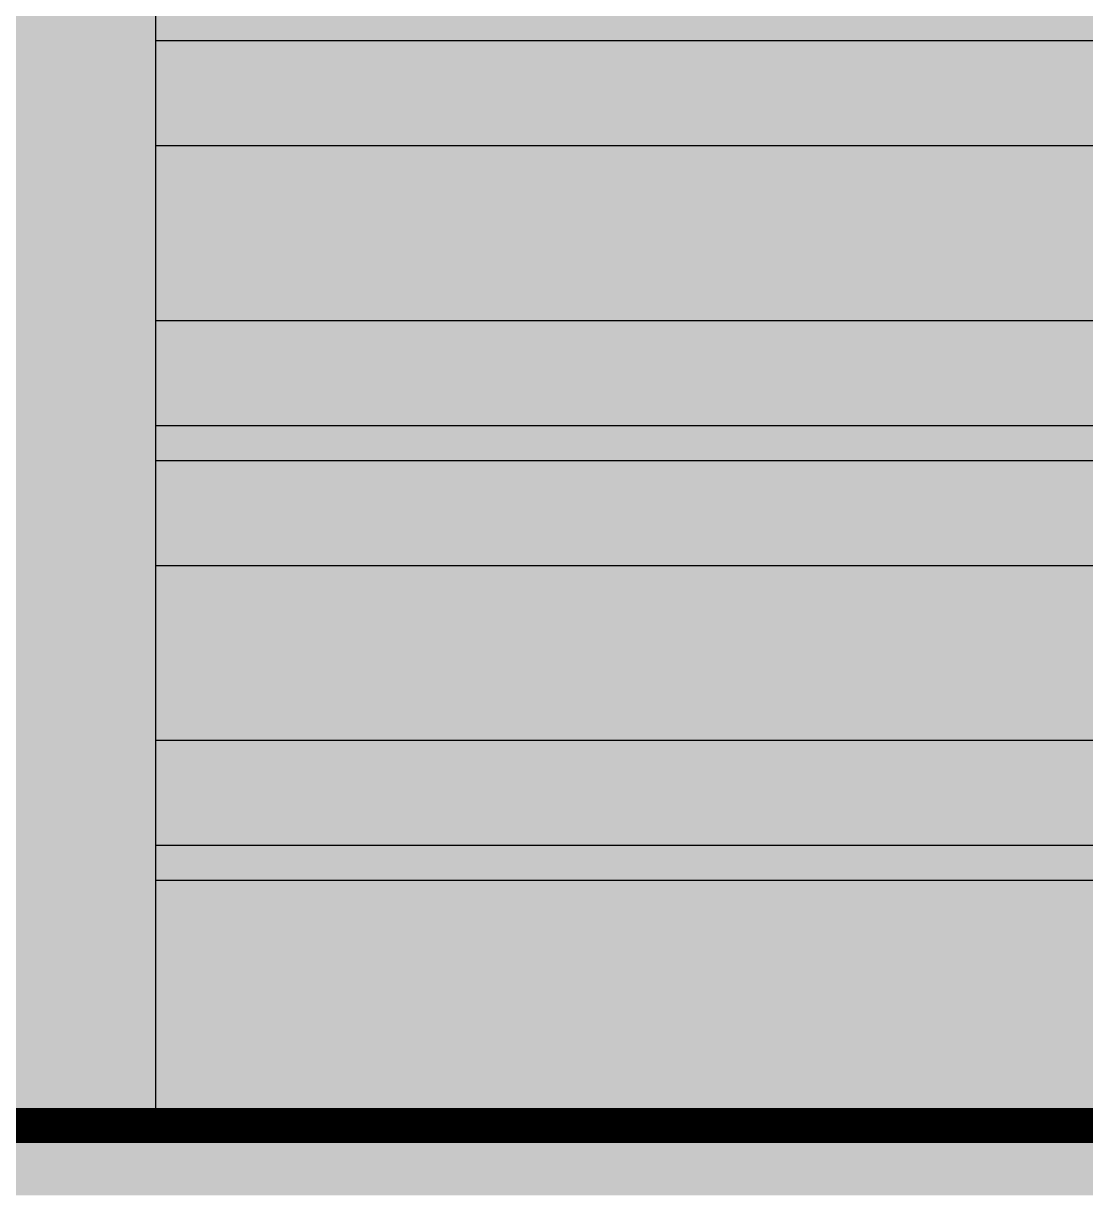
# Model space of a CAD drawing. Header units: metres. Extents: x 5916 to 6101, y 1788 to 1857.
# Drawn here: x 5971.551 to 5972.461, y 1792.235 to 1793.237 of the extents above; entities that cross this region are included whole.
import ezdxf

# ---------------------------------------------------------------- set-up
doc = ezdxf.new("R2010")
doc.units = ezdxf.units.M
doc.header["$LTSCALE"] = 0.02
for name, color, linetype in [('A-Cotas', 7, 'Continuous'), ('A-Paredes Externas', 3, 'Continuous'), ('A-Puertas', 7, 'Continuous')]:
    doc.layers.add(name, color=color, linetype=linetype)
doc.layers.add('A-FACIA', color=12, linetype='Continuous', lineweight=50)
doc.layers.add('A-PAREDES FRONTALES', color=7, linetype='Continuous', lineweight=30)

msp = doc.modelspace()

# ---------------------------------------------------------------- hatches: boundary and pattern name
at = {"layer": 'A-Cotas', "true_color": 0xf57a00}
h = msp.add_hatch(color=30, dxfattribs=at)
h.dxf.hatch_style = 1
h.paths.add_polyline_path([(5979.4782, 1793.2522), (5979.3782, 1793.2522), (5971.6644, 1793.2522), (5971.6644, 1793.2222), (5979.3782, 1793.2222), (5979.4782, 1793.2222)])
h = msp.add_hatch(color=30, dxfattribs=at)
h.dxf.hatch_style = 1
h.paths.add_polyline_path([(5979.4782, 1792.8922), (5979.3782, 1792.8922), (5971.6644, 1792.8922), (5971.6644, 1792.8622), (5979.3782, 1792.8622), (5979.4782, 1792.8622)])
h = msp.add_hatch(color=30, dxfattribs=at)
h.dxf.hatch_style = 1
h.paths.add_polyline_path([(5979.4782, 1792.5322), (5979.3782, 1792.5322), (5971.6644, 1792.5322), (5971.6644, 1792.5022), (5979.3782, 1792.5022), (5979.4782, 1792.5022)])
at = {"layer": 'A-Puertas', "true_color": 0xf57a00}
h = msp.add_hatch(color=30, dxfattribs=at)
h.dxf.hatch_style = 1
h.paths.add_polyline_path([(5971.6644, 1794.9222), (5969.6313, 1794.9222), (5969.6313, 1792.2822), (5971.6644, 1792.2822)])
h.paths.add_polyline_path([(5971.6644, 1791.6975), (5971.3221, 1791.7022), (5969.6313, 1791.7022), (5969.6313, 1788.7022), (5971.6621, 1788.7022)])
at = {"layer": 'A-Puertas'}
h = msp.add_hatch(color=9, dxfattribs=at)
h.dxf.hatch_style = 1
h.paths.add_polyline_path([(5979.3782, 1793.2222), (5971.6644, 1793.2222), (5971.6644, 1793.1322), (5979.3782, 1793.1322)])
h = msp.add_hatch(color=8, dxfattribs=at)
h.dxf.hatch_style = 1
h.paths.add_polyline_path([(5979.4782, 1793.1322), (5971.6644, 1793.1322), (5971.6644, 1792.9822), (5979.3782, 1792.9822), (5979.4782, 1792.9822)])
h = msp.add_hatch(color=9, dxfattribs=at)
h.dxf.hatch_style = 1
h.paths.add_polyline_path([(5979.3782, 1792.9822), (5971.6644, 1792.9822), (5971.6644, 1792.8922), (5979.3782, 1792.8922)])
h = msp.add_hatch(color=9, dxfattribs=at)
h.dxf.hatch_style = 1
h.paths.add_polyline_path([(5979.3782, 1792.8622), (5971.6644, 1792.8622), (5971.6644, 1792.7722), (5979.3782, 1792.7722)])
h = msp.add_hatch(color=8, dxfattribs=at)
h.dxf.hatch_style = 1
h.paths.add_polyline_path([(5979.4782, 1792.7722), (5971.6644, 1792.7722), (5971.6644, 1792.6222), (5979.3782, 1792.6222), (5979.4782, 1792.6222)])
h = msp.add_hatch(color=9, dxfattribs=at)
h.dxf.hatch_style = 1
h.paths.add_polyline_path([(5979.3782, 1792.6222), (5971.6644, 1792.6222), (5971.6644, 1792.5322), (5979.3782, 1792.5322)])
h = msp.add_hatch(color=9, dxfattribs=at)
h.dxf.hatch_style = 1
h.paths.add_polyline_path([(5979.3782, 1792.5022), (5971.6644, 1792.5022), (5971.6644, 1792.2922), (5979.3782, 1792.2922)])
h = msp.add_hatch(color=15, dxfattribs=at)
h.dxf.hatch_style = 1
h.paths.add_polyline_path([(5979.9596, 1792.2922), (5968.814, 1792.2922), (5968.814, 1792.2522), (5968.814, 1792.2322), (5979.9596, 1792.2322)])

# ---------------------------------------------------------------- linework, layer by layer
at = {"layer": 'A-FACIA', "linetype": 'Continuous', "const_width": 0.03, "flags": 128}
msp.add_lwpolyline([(5968.814, 1792.2522), (5968.814, 1792.2922), (5979.9596, 1792.2922)], dxfattribs=at)
at = {"layer": 'A-Paredes Externas', "color": 30, "true_color": 0xf57a00}
msp.add_lwpolyline([(5971.6644, 1792.2922), (5971.6644, 1794.9322), (5969.9735, 1794.9322), (5969.9735, 1792.2922)], dxfattribs=at)
at = {"layer": 'A-PAREDES FRONTALES'}
for points in [[(5979.3782, 1793.1322), (5979.3782, 1793.2222), (5971.6644, 1793.2222)], [(5979.3782, 1792.9822), (5979.4782, 1792.9822), (5979.4782, 1793.1322), (5971.6644, 1793.1322)], [(5979.3782, 1792.8922), (5979.3782, 1792.9822), (5971.6644, 1792.9822)], [(5979.3782, 1792.8922), (5971.6644, 1792.8922)], [(5979.3782, 1792.7722), (5979.3782, 1792.8622), (5971.6644, 1792.8622)], [(5979.3782, 1792.6222), (5979.4782, 1792.6222), (5979.4782, 1792.7722), (5971.6644, 1792.7722)], [(5979.3782, 1792.5322), (5979.3782, 1792.6222), (5971.6644, 1792.6222)], [(5979.3782, 1792.5322), (5971.6644, 1792.5322)], [(5979.3782, 1792.5022), (5971.6644, 1792.5022)]]:
    msp.add_lwpolyline(points, dxfattribs=at)

doc.saveas('drawing.dxf')
